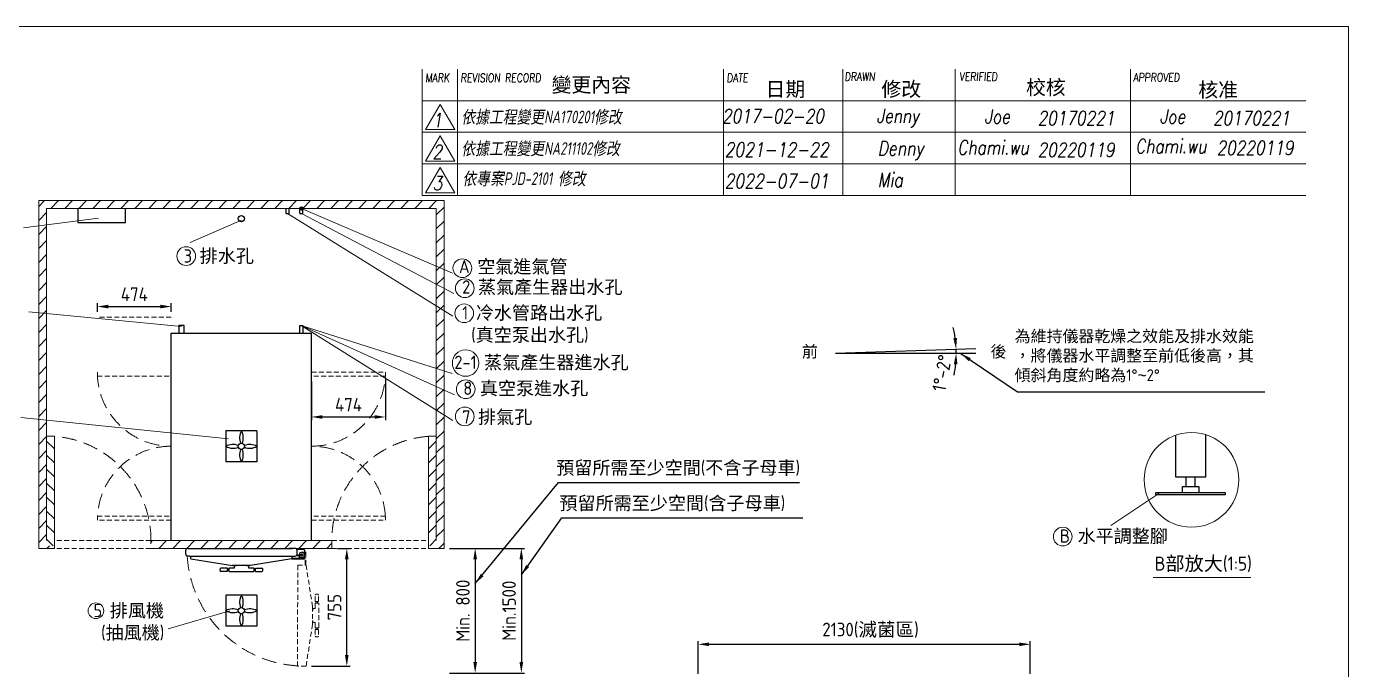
# Model space of a CAD drawing. Header units: millimetres. Extents: x -180913 to 13185, y -18310 to 9270.
# Drawn here: x 4703 to 13185, y 5146 to 9270 of the extents above; entities that cross this region are included whole.
import ezdxf

# ---------------------------------------------------------------- set-up
doc = ezdxf.new("R2010")
doc.units = ezdxf.units.MM
doc.header["$MEASUREMENT"] = 0
doc.linetypes.add('HIDDEN', pattern=[9.525, 6.35, -3.175])
doc.layers.get('0').update_dxf_attribs({"lineweight": 25})
for name, color, linetype, lineweight in [('D', 3, 'Continuous', 13), ('F', 7, 'Continuous', 15), ('H', 2, 'HIDDEN', 15), ('S', 4, 'Continuous', 15), ('T', 4, 'Continuous', 15)]:
    doc.layers.add(name, color=color, linetype=linetype, lineweight=lineweight)
doc.styles.get("Standard").update_dxf_attribs({"font": 'KAIU.TTF'})
doc.styles.add('STU25', font='isocp2.shx')
doc.styles.add('Text', font='romans.shx', dxfattribs={"width": 0.8, "oblique": 10})
doc.dimstyles.new('STU25', dxfattribs={"dimscale": 35, "dimtxt": 2.5, "dimasz": 2, "dimexe": 0.6, "dimexo": 1, "dimgap": 1, "dimtad": 1, "dimdsep": 46, "dimtxsty": 'STU25', "dimcen": 2, "dimazin": 2, "dimtfac": 1, "dimtmove": 0, "dimatfit": 3, "dimfxl": 0, "dimtolj": 1, "dimtzin": 0, "dimarcsym": 0})
doc.dimstyles.new('STU25$7', dxfattribs={"dimscale": 35, "dimtxt": 2.5, "dimasz": 2, "dimexe": 1.25, "dimexo": 0.625, "dimgap": 1, "dimtad": 0, "dimdec": 4, "dimdsep": 46, "dimtxsty": 'STU25', "dimcen": 2.5, "dimazin": 2, "dimtfac": 1, "dimtdec": 4, "dimtmove": 0, "dimatfit": 3, "dimfxl": 0, "dimtolj": 1, "dimtzin": 0, "dimarcsym": 0})
pattern_1 = [(45, (238843.257, 22070.75), (-44.90128, 44.90128), [])]

# ---------------------------------------------------------------- blocks, each defined once
blk = doc.blocks.new('*D1')
at = {"layer": 'D', "color": 0, "lineweight": -2}
for start, end in [(7.18063, 12.36126), (0, 2), (349.63874, 354.81937)]:
    blk.add_arc((9893, 7173.8), 774.4, start, end, dxfattribs=at)
at = {"layer": 'D', "color": 0}
for points in [[(10649.8, 7269.7), (10673, 7271.6), (10667, 7200.8)], [(10676, 7103.4), (10652.7, 7104.4), (10667.5, 7173.8)]]:
    blk.add_solid(points, dxfattribs=at)
at = {"layer": 'Defpoints', "color": 0}
for p in [(9893, 7173.8), (9893, 7173.8), (10667.3, 7191.8), (10793.5, 7205.3), (10794, 7173.8)]:
    blk.add_point(p, dxfattribs=at)
at = {"layer": 'D', "color": 0, "insert": (10577.1, 7047.4), "char_height": 87.5, "attachment_point": 5, "rotation": 79.52599, "style": 'STU25'}
blk.add_mtext('1%%D-2%%D', dxfattribs=at)
blk = doc.blocks.new('*D9')
at = {"layer": 'D', "color": 0, "lineweight": -2}
for p, q in [((9012.7, 5118), (9012.7, 5328.6)), ((9082.7, 5307.6), (11072.7, 5307.6)), ((11142.7, 5118), (11142.7, 5328.6))]:
    blk.add_line(p, q, dxfattribs=at)
at = {"layer": 'D', "color": 0}
for points in [[(9082.7, 5319.2), (9082.7, 5295.9), (9012.7, 5307.6)], [(11072.7, 5295.9), (11072.7, 5319.2), (11142.7, 5307.6)]]:
    blk.add_solid(points, dxfattribs=at)
at = {"layer": 'Defpoints', "color": 0}
for p in [(11142.7, 5307.6), (9012.7, 5083), (11142.7, 5083)]:
    blk.add_point(p, dxfattribs=at)
at = {"layer": 'D', "color": 0, "insert": (10118.2, 5397.7), "char_height": 87.5, "attachment_point": 5, "style": 'STU25'}
blk.add_mtext('\\A1;2130({\\f標楷體|b0|i0|c136|p65;滅菌區})', dxfattribs=at)
blk = doc.blocks.new('*D12')
at = {"layer": 'D', "color": 0, "lineweight": -2}
for p, q in [((6532.3, 6991.9), (6532.3, 6744.4)), ((7006.3, 7016.9), (7006.3, 6744.4)), ((6602.3, 6765.4), (6936.3, 6765.4))]:
    blk.add_line(p, q, dxfattribs=at)
at = {"layer": 'D', "color": 0}
for points in [[(6602.3, 6777.1), (6602.3, 6753.7), (6532.3, 6765.4)], [(6936.3, 6753.7), (6936.3, 6777.1), (7006.3, 6765.4)]]:
    blk.add_solid(points, dxfattribs=at)
at = {"layer": 'Defpoints', "color": 0}
for p in [(7006.3, 7051.9), (6532.3, 7026.9), (7006.3, 6765.4)]:
    blk.add_point(p, dxfattribs=at)
at = {"layer": 'D', "color": 0, "insert": (6769.3, 6844.2), "char_height": 87.5, "attachment_point": 5, "style": 'STU25'}
blk.add_mtext('\\A1;474', dxfattribs=at)
blk = doc.blocks.new('*D13')
at = {"layer": 'D', "color": 0, "lineweight": -2}
for p, q in [((5158.3, 7440.6), (5158.3, 7494.5)), ((5228.3, 7473.5), (5562.3, 7473.5)), ((5632.3, 7440.6), (5632.3, 7494.5))]:
    blk.add_line(p, q, dxfattribs=at)
at = {"layer": 'D', "color": 0}
for points in [[(5228.3, 7485.2), (5228.3, 7461.9), (5158.3, 7473.5)], [(5562.3, 7461.9), (5562.3, 7485.2), (5632.3, 7473.5)]]:
    blk.add_solid(points, dxfattribs=at)
at = {"layer": 'Defpoints', "color": 0}
for p in [(5632.3, 7473.5), (5158.3, 7405.6), (5632.3, 7405.6)]:
    blk.add_point(p, dxfattribs=at)
at = {"layer": 'D', "color": 0, "insert": (5395.3, 7552.3), "char_height": 87.5, "attachment_point": 5, "style": 'STU25'}
blk.add_mtext('\\A1;474', dxfattribs=at)
blk = doc.blocks.new('*D14')
at = {"layer": 'D', "color": 0, "lineweight": -2}
for p, q in [((6698.1, 5922.9), (6779.5, 5922.9)), ((6758.5, 5238.2), (6758.5, 5852.9)), ((6532.4, 5168.2), (6779.5, 5168.2))]:
    blk.add_line(p, q, dxfattribs=at)
at = {"layer": 'D', "color": 0}
for points in [[(6770.1, 5852.9), (6746.8, 5852.9), (6758.5, 5922.9)], [(6746.8, 5238.2), (6770.1, 5238.2), (6758.5, 5168.2)]]:
    blk.add_solid(points, dxfattribs=at)
at = {"layer": 'Defpoints', "color": 0}
for p in [(6663.1, 5922.9), (6758.5, 5922.9), (6497.4, 5168.2)]:
    blk.add_point(p, dxfattribs=at)
at = {"layer": 'D', "color": 0, "insert": (6679.7, 5545.5), "char_height": 87.5, "attachment_point": 5, "rotation": 90, "style": 'STU25'}
blk.add_mtext('\\A1;{\\Fisocp2.shx;755}', dxfattribs=at)
blk = doc.blocks.new('*D16')
at = {"layer": 'D', "color": 0, "lineweight": -2}
for p, q in [((7417.3, 5922.9), (7603.1, 5922.9)), ((7582.1, 5852.9), (7582.1, 5192.9)), ((7417.3, 5122.9), (7603.1, 5122.9))]:
    blk.add_line(p, q, dxfattribs=at)
at = {"layer": 'D', "color": 0}
for points in [[(7593.7, 5852.9), (7570.4, 5852.9), (7582.1, 5922.9)], [(7570.4, 5192.9), (7593.7, 5192.9), (7582.1, 5122.9)]]:
    blk.add_solid(points, dxfattribs=at)
at = {"layer": 'Defpoints', "color": 0}
for p in [(7382.3, 5922.9), (7382.3, 5122.9), (7582.1, 5122.9)]:
    blk.add_point(p, dxfattribs=at)
at = {"layer": 'D', "color": 0, "insert": (7503.3, 5522.9), "char_height": 87.5, "attachment_point": 5, "rotation": 90, "style": 'STU25'}
blk.add_mtext('\\A1;{\\Fisocp2.shx;Min. 800}', dxfattribs=at)
blk = doc.blocks.new('*D17')
at = {"layer": 'D', "color": 0, "lineweight": -2}
for p, q in [((7417.3, 5922.9), (7899.2, 5922.9)), ((7878.2, 5852.9), (7878.2, 5192.9)), ((7417.3, 5122.9), (7899.2, 5122.9))]:
    blk.add_line(p, q, dxfattribs=at)
at = {"layer": 'D', "color": 0}
for points in [[(7889.8, 5852.9), (7866.5, 5852.9), (7878.2, 5922.9)], [(7866.5, 5192.9), (7889.8, 5192.9), (7878.2, 5122.9)]]:
    blk.add_solid(points, dxfattribs=at)
at = {"layer": 'Defpoints', "color": 0}
for p in [(7382.3, 5922.9), (7382.3, 5122.9), (7878.2, 5122.9)]:
    blk.add_point(p, dxfattribs=at)
at = {"layer": 'D', "color": 0, "insert": (7799.4, 5522.9), "char_height": 87.5, "attachment_point": 5, "rotation": 90, "style": 'STU25'}
blk.add_mtext('\\A1;{\\Fisocp2.shx;Min.1500}', dxfattribs=at)

msp = doc.modelspace()

# ---------------------------------------------------------------- hatches: boundary and pattern name
msp.add_hatch(color=256).paths.add_polyline_path([(6467.308, 8113.646, 1), (6467.308, 8092.124, 1)])
at = {"layer": 'H', "ltscale": 5}
h = msp.add_hatch(dxfattribs=at)
h.set_pattern_fill('ANSI31', color=256, scale=20, style=0)
h.set_pattern_definition(pattern_1)
h.paths.add_polyline_path([(7382.308, 8152.885), (7382.308, 5922.885), (7303.441, 5922.885), (7332.308, 5972.885), (7332.308, 8102.885), (4832.308, 8102.885), (4832.308, 5972.885), (4861.176, 5922.885), (4782.308, 5922.885), (4782.308, 8152.885)])
h = msp.add_hatch(dxfattribs=at)
h.set_pattern_fill('ANSI31', color=256, scale=20, angle=270, style=0)
h.set_pattern_definition([(315, (238843.257, 22070.75), (44.90128, 44.90128), [])])
h.paths.add_polyline_path([(4832.308, 6642.101), (4832.308, 5972.885), (4857.308, 5929.584), (4882.308, 5944.018), (4882.308, 6642.101)])
h = msp.add_hatch(dxfattribs=at)
h.set_pattern_fill('ANSI31', color=256, scale=20, angle=270, style=0)
h.set_pattern_definition([(225, (-226678.64, 22070.75), (-44.90128, 44.90128), [])])
h.paths.add_polyline_path([(7332.308, 6642.101), (7332.308, 5972.885), (7307.308, 5929.584), (7282.308, 5944.018), (7282.308, 6642.101)])
h = msp.add_hatch(dxfattribs=at)
h.set_pattern_fill('ANSI31', color=256, scale=20, style=0)
h.set_pattern_definition(pattern_1)
h.paths.add_polyline_path([(5501.524, 5972.885), (5501.524, 5922.885), (6663.093, 5922.885), (6663.093, 5972.885)])

# ---------------------------------------------------------------- linework, layer by layer
for p, q in [((6368.641, 8070.51), (6368.641, 8102.885)), ((6368.641, 8070.51), (6388.641, 8070.51)), ((6388.641, 8070.51), (6388.641, 8102.885)), ((6457.308, 8070.51), (6457.308, 8102.885)), ((6457.308, 8070.51), (6477.308, 8070.51)), ((6477.308, 8070.51), (6477.308, 8102.885)), ((5632.308, 7302.885), (6532.308, 7302.885)), ((5632.308, 5972.885), (5632.308, 7302.885)), ((5714.308, 7352.885), (5680.308, 7352.885)), ((5680.308, 7352.885), (5680.308, 7302.885)), ((5714.308, 7302.885), (5714.308, 7352.885)), ((6457.308, 7302.885), (6457.308, 7352.885)), ((6457.308, 7352.885), (6477.308, 7352.885)), ((6477.308, 7352.885), (6477.308, 7302.885)), ((6532.308, 5972.885), (6532.308, 7302.885)), ((9893.041, 7173.821), (10793.492, 7205.265)), ((9893.041, 7173.821), (10794.041, 7173.821)), ((5982.308, 6676.885), (5982.308, 6476.885)), ((6182.308, 6676.885), (5982.308, 6676.885)), ((6182.308, 6676.885), (6182.308, 6476.885)), ((12076.572, 6380.17), (12076.572, 6648.994)), ((12266.572, 6652.97), (12266.572, 6380.17)), ((6182.308, 6476.885), (5982.308, 6476.885)), ((12266.572, 6380.17), (12076.572, 6380.17)), ((12141.572, 6380.17), (12141.572, 6320.17)), ((12201.572, 6320.17), (12201.572, 6380.17)), ((11949.072, 6265.17), (11949.072, 6280.17)), ((11949.072, 6280.17), (12394.072, 6280.17)), ((12119.61, 6280.17), (12119.61, 6320.17)), ((12119.61, 6320.17), (12223.533, 6320.17)), ((12223.533, 6320.17), (12223.533, 6280.17)), ((12394.072, 6280.17), (12394.072, 6265.17)), ((12394.072, 6265.17), (11949.072, 6265.17)), ((5724.808, 5884.885), (5724.808, 5910.885)), ((5736.808, 5922.885), (5777.308, 5922.885)), ((5749.808, 5872.885), (5736.808, 5872.885)), ((5749.808, 5872.885), (6426.808, 5872.885)), ((5757.308, 5922.885), (6407.308, 5922.885)), ((5758.608, 5854.685), (5758.608, 5872.885)), ((5758.608, 5854.685), (6024.808, 5813.885)), ((6406.008, 5854.685), (6139.808, 5813.885)), ((6426.808, 5922.885), (6387.308, 5922.885)), ((6406.008, 5872.885), (6406.008, 5854.685)), ((6406.008, 5859.885), (6452.808, 5859.885)), ((6487.808, 5853.885), (6406.008, 5853.885)), ((6437.055, 5917.885), (6481.808, 5917.885)), ((6450.478, 5877.885), (6437.055, 5877.885)), ((6439.808, 5917.885), (6481.808, 5917.885)), ((6439.808, 5885.885), (6439.808, 5909.885)), ((6439.808, 5877.885), (6450.047, 5877.885)), ((6452.808, 5883.885), (6452.808, 5853.885)), ((6477.808, 5893.885), (6462.808, 5893.885)), ((6472.308, 5863.885), (6468.808, 5863.885)), ((6471.808, 5863.885), (6468.808, 5863.885)), ((6487.808, 5911.885), (6487.808, 5879.885)), ((6487.808, 5853.885), (6487.808, 5883.885)), ((5945.586, 5779.838), (5945.586, 5790.838)), ((5992.793, 5795.838), (5950.586, 5795.838)), ((5992.793, 5774.838), (5950.586, 5774.838)), ((5992.793, 5774.838), (5992.793, 5795.838)), ((6003.558, 5790.088), (5992.793, 5790.088)), ((6003.558, 5780.588), (5992.793, 5780.588)), ((6003.558, 5795.338), (6005.058, 5796.838)), ((6003.558, 5775.338), (6003.558, 5795.338)), ((6003.558, 5775.338), (6005.058, 5773.838)), ((6005.058, 5796.838), (6037.308, 5796.838)), ((6005.058, 5773.838), (6159.558, 5773.838)), ((6139.808, 5813.885), (6024.808, 5813.885)), ((6139.808, 5813.885), (6024.808, 5813.885)), ((6038.808, 5811.838), (6037.308, 5810.338)), ((6037.308, 5796.838), (6037.308, 5810.338)), ((6038.808, 5811.838), (6049.808, 5811.838)), ((6049.808, 5811.838), (6049.808, 5814.302)), ((6114.808, 5814.302), (6114.808, 5811.838)), ((6114.808, 5811.838), (6125.808, 5811.838)), ((6127.308, 5810.338), (6125.808, 5811.838)), ((6127.308, 5810.338), (6127.308, 5796.838)), ((6127.308, 5796.838), (6159.558, 5796.838)), ((6161.058, 5795.338), (6159.558, 5796.838)), ((6161.058, 5775.338), (6159.558, 5773.838)), ((6161.058, 5795.338), (6161.058, 5775.338)), ((6161.058, 5790.088), (6171.824, 5790.088)), ((6161.058, 5780.588), (6171.824, 5780.588)), ((6171.824, 5795.838), (6214.03, 5795.838)), ((6171.824, 5774.838), (6171.824, 5795.838)), ((6171.824, 5774.838), (6214.03, 5774.838)), ((6219.03, 5779.838), (6219.03, 5790.838)), ((5982.308, 5622.885), (5982.308, 5422.885)), ((6182.308, 5622.885), (5982.308, 5622.885)), ((6182.308, 5622.885), (6182.308, 5422.885)), ((6182.308, 5422.885), (5982.308, 5422.885))]:
    msp.add_line(p, q)
msp.add_lwpolyline([(5033.006, 8102.885), (5033.006, 8013.287), (5337.694, 8013.287), (5337.694, 8102.885)])
for centre, radius in [((6082.308, 8037.885), 20), ((6467.308, 8102.885), 10.761), ((6082.308, 6576.885), 20), ((6082.308, 6576.885), 20), ((6082.308, 6576.885), 20), ((6082.308, 6576.885), 20), ((6470.308, 5879.885), 6.45), ((6470.308, 5879.885), 6.4), ((6082.308, 5522.885), 20), ((6082.308, 5522.885), 20), ((6082.308, 5522.885), 20), ((6082.308, 5522.885), 20)]:
    msp.add_circle(centre, radius)
for centre, radius, start, end in [((6163.333, 6631.01), 93.11, 150.4818019, 201.9770324), ((6001.284, 6631.01), 93.11, 338.0229676, 29.5181981), ((6028.184, 6495.861), 93.11, 68.0229676, 119.5181981), ((6028.184, 6657.91), 93.11, 240.4818019, 291.9770324), ((6163.333, 6522.761), 93.11, 158.0229676, 209.5181981), ((6001.284, 6522.761), 93.11, 330.4818019, 21.9770324), ((6136.433, 6495.861), 93.11, 60.4818019, 111.9770324), ((6136.433, 6657.91), 93.11, 248.0229676, 299.5181981), ((5736.808, 5910.885), 12, 90, 180), ((5736.808, 5884.885), 12, 180, 270), ((6426.808, 5909.885), 13, 0, 90), ((6426.808, 5885.885), 13, 270, 0), ((6450.478, 5874.885), 3, 15.2575233, 90), ((6462.808, 5883.885), 10, 90, 180), ((6468.808, 5879.885), 16, 195.2575233, 270), ((6471.808, 5879.885), 16, 270, 0), ((6477.808, 5883.885), 10, 0, 90), ((6481.808, 5911.885), 6, 0, 90), ((5950.586, 5790.838), 5, 90, 180), ((5950.586, 5779.838), 5, 180, 270), ((6214.03, 5790.838), 5, 0, 90), ((6214.03, 5779.838), 5, 270, 0), ((6163.333, 5577.01), 93.11, 150.4818019, 201.9770324), ((6001.284, 5577.01), 93.11, 338.0229676, 29.5181981), ((6028.184, 5441.861), 93.11, 68.0229676, 119.5181981), ((6028.184, 5603.91), 93.11, 240.4818019, 291.9770324), ((6136.433, 5441.861), 93.11, 60.4818019, 111.9770324), ((6136.433, 5603.91), 93.11, 248.0229676, 299.5181981), ((6163.333, 5468.761), 93.11, 158.0229676, 209.5181981), ((6001.284, 5468.761), 93.11, 330.4818019, 21.9770324)]:
    msp.add_arc(centre, radius, start, end)
at = {"layer": 'D'}
for p, q in [((6377.417, 8070.51), (7439.042, 7412.648)), ((6467.308, 8102.885), (7435.645, 7686.831)), ((6468.247, 8070.51), (7444.413, 7558.123)), ((5165.999, 8039.782), (4684.647, 7977.886)), ((6082.308, 8028.45), (5754.637, 7885.126)), ((5698.623, 7346.325), (4718.421, 7440.741)), ((6465.774, 7352.885), (7433.378, 7044.566)), ((6465.774, 7352.885), (7449.784, 6906.682)), ((6465.774, 7352.885), (7439.042, 6743.831)), ((6000.03, 6625.871), (4666.604, 6762.866)), ((11967.007, 6273.869), (11658.962, 6069.529)), ((11931.18, 5736.717), (12558.629, 5736.717)), ((6008.918, 5522.028), (5611.445, 5406.706))]:
    msp.add_line(p, q, dxfattribs=at)
for centre, radius in [((5728.265, 7797.441), 60), ((7499.535, 7719.534), 60), ((7515.364, 7591.075), 60), ((7511.693, 7430.313), 60), ((7520.633, 7111.098), 85), ((7521.289, 6943.058), 60), ((7515.101, 6769.034), 60), ((12177.607, 6362.556), 303.734), ((11351.207, 5998.09), 60), ((5148.752, 5522.366), 50)]:
    msp.add_circle(centre, radius, dxfattribs=at)
at = {"layer": 'F'}
msp.add_line((7242.808, 8995.979), (7242.808, 8185.979), dxfattribs=at)
at = {"layer": 'F', "color": 7}
for p, q in [((7467.808, 8995.979), (7467.808, 8185.979)), ((9175.979, 8185.979), (9175.979, 8995.979)), ((9940.979, 8185.979), (9940.979, 8995.979)), ((10660.979, 8185.979), (10660.979, 8995.979)), ((11785.979, 8185.979), (11785.979, 8995.979)), ((12910.979, 8793.479), (7242.808, 8793.479)), ((12910.979, 8590.979), (7242.808, 8590.979)), ((7242.808, 8388.479), (12910.979, 8388.479)), ((7242.808, 8185.979), (12910.979, 8185.979))]:
    msp.add_line(p, q, dxfattribs=at)
at = {"layer": 'F', "color": 6}
msp.add_lwpolyline([(0, 9270), (0, 0), (13185, 0), (13185, 9270)], close=True, dxfattribs=at)
at = {"layer": 'F', "color": 7}
for points in [[(7357.024, 8770.065), (7263.534, 8608.134), (7450.515, 8608.134)], [(7357.024, 8567.565), (7263.534, 8405.634), (7450.515, 8405.634)], [(7357.024, 8365.065), (7263.534, 8203.134), (7450.515, 8203.134)]]:
    msp.add_lwpolyline(points, close=True, dxfattribs=at)
at = {"layer": 'H', "ltscale": 5}
for p, q in [((5632.308, 7405.64), (5158.308, 7405.64)), ((5158.308, 7051.885), (5158.308, 7026.885)), ((6532.308, 7051.885), (7006.308, 7051.885)), ((7006.308, 7051.885), (7006.308, 7026.885)), ((5158.308, 7026.885), (5632.308, 7026.885)), ((7006.308, 7026.885), (6532.308, 7026.885)), ((5158.308, 6128.885), (5632.308, 6128.885)), ((5158.308, 6103.885), (5158.308, 6128.885)), ((7006.308, 6128.885), (6532.308, 6128.885)), ((7006.308, 6103.885), (7006.308, 6128.885)), ((5632.308, 6103.885), (5158.308, 6103.885)), ((6532.308, 6103.885), (7006.308, 6103.885)), ((5501.524, 5972.885), (4882.308, 5972.885)), ((6663.093, 5972.885), (7282.308, 5972.885)), ((5501.524, 5922.885), (4882.308, 5922.885)), ((6456.31, 5887.388), (6456.307, 5872.388)), ((6466.305, 5862.386), (6496.305, 5862.38)), ((6496.312, 5897.38), (6466.312, 5897.386)), ((6490.297, 5815.581), (6490.305, 5862.381)), ((6496.312, 5897.38), (6496.297, 5815.58)), ((6663.093, 5922.885), (7282.308, 5922.885)), ((6443.297, 5815.59), (6443.178, 5168.19)), ((6443.297, 5815.59), (6497.497, 5815.58)), ((6497.497, 5815.58), (6538.248, 5549.373)), ((6556.301, 5581.385), (6556.308, 5623.591)), ((6572.309, 5628.589), (6561.309, 5628.591)), ((6577.301, 5581.381), (6577.308, 5623.588)), ((6537.827, 5524.373), (6540.29, 5524.372)), ((6538.248, 5549.373), (6538.227, 5434.373)), ((6540.29, 5524.372), (6540.292, 5535.372)), ((6541.793, 5536.872), (6540.292, 5535.372)), ((6541.793, 5536.872), (6555.293, 5536.87)), ((6555.293, 5536.87), (6555.299, 5569.12)), ((6556.799, 5570.619), (6555.299, 5569.12)), ((6577.301, 5581.381), (6556.301, 5581.385)), ((6556.799, 5570.619), (6576.799, 5570.616)), ((6562.049, 5570.618), (6562.051, 5581.384)), ((6571.549, 5570.617), (6571.551, 5581.382)), ((6576.799, 5570.616), (6578.299, 5569.115)), ((6578.27, 5414.615), (6578.299, 5569.115)), ((6497.378, 5168.18), (6538.227, 5434.373)), ((6540.278, 5459.372), (6537.815, 5459.373)), ((6540.276, 5448.372), (6540.278, 5459.372)), ((6540.276, 5448.372), (6541.776, 5446.872)), ((6555.276, 5446.87), (6541.776, 5446.872)), ((6555.27, 5414.62), (6555.276, 5446.87)), ((6556.77, 5413.119), (6555.27, 5414.62)), ((6556.268, 5402.354), (6556.26, 5360.147)), ((6577.268, 5402.35), (6556.268, 5402.354)), ((6576.77, 5413.116), (6556.77, 5413.119)), ((6572.259, 5355.144), (6561.259, 5355.146)), ((6562.02, 5413.118), (6562.018, 5402.353)), ((6571.52, 5413.117), (6571.518, 5402.351)), ((6576.77, 5413.116), (6578.27, 5414.615)), ((6577.268, 5402.35), (6577.26, 5360.143)), ((6497.378, 5168.18), (6443.178, 5168.19))]:
    msp.add_line(p, q, dxfattribs=at)
msp.add_circle((6470.308, 5879.885), 6.4, dxfattribs=at)
at = {"layer": 'H', "ltscale": 15}
for centre, radius, start, end in [((5632.308, 7051.885), 474, 180, 270), ((6532.308, 7051.885), 474, 270, 0), ((4832.308, 5972.885), 670, 0, 85.7202168), ((7332.308, 5972.885), 670, 94.2797832, 180), ((5632.308, 6103.885), 474, 90, 176.9766679), ((6532.308, 6103.885), 474, 3.0233321, 90), ((6487.808, 5922.885), 755, 183.7972016, 266.6111161)]:
    msp.add_arc(centre, radius, start, end, dxfattribs=at)
at = {"layer": 'H', "ltscale": 5}
for centre, radius, start, end in [((6466.307, 5872.386), 10, 179.9895121, 269.9895121), ((6466.31, 5887.386), 10, 89.9895121, 179.9895121), ((6561.308, 5623.591), 5, 89.9895121, 179.9895121), ((6572.308, 5623.589), 5, 359.9895121, 89.9895121), ((6561.26, 5360.146), 5, 179.9895121, 269.9895121), ((6572.26, 5360.144), 5, 269.9895121, 359.9895121)]:
    msp.add_arc(centre, radius, start, end, dxfattribs=at)
at = {"layer": 'S', "linetype": 'Continuous'}
msp.add_line((4782.308, 8152.885), (7382.308, 8152.885), dxfattribs=at)
at = {"layer": 'S'}
for p, q in [((4782.308, 8152.885), (4782.308, 5922.885)), ((7382.308, 8152.885), (7382.308, 5922.885)), ((4832.308, 8102.885), (4832.308, 5972.885)), ((4832.308, 8102.885), (7332.308, 8102.885)), ((7332.308, 8102.885), (7332.308, 5972.885)), ((4832.308, 6642.101), (4832.308, 5972.885)), ((4882.308, 6642.101), (4832.308, 6642.101)), ((4882.308, 5922.885), (4882.308, 6642.101)), ((7282.308, 5922.885), (7282.308, 6642.101)), ((7282.308, 6642.101), (7332.308, 6642.101)), ((5501.524, 5952.809), (5501.524, 6002.809)), ((5501.524, 5972.885), (6663.093, 5972.885)), ((6663.093, 5922.885), (6663.093, 5972.885)), ((4782.308, 5922.885), (4861.176, 5922.885)), ((4882.308, 5922.885), (4782.308, 5922.885)), ((5501.524, 5922.885), (6663.093, 5922.885)), ((7282.308, 5922.885), (7382.308, 5922.885))]:
    msp.add_line(p, q, dxfattribs=at)

# ---------------------------------------------------------------- texts
at = {"layer": 'D', "attachment_point": 1}
for s, insert, char_height in [('{\\Fisocp2.shx;\\C3;3 \\f標楷體|b0|i0|c136|p65;排水孔}', (5712.412, 7840.635), 85), ('{\\Fisocp2.shx;\\C3;A \\f標楷體|b0|i0|c136|p65;空氣進氣管}', (7477.819, 7773.031), 85), ('{\\Fisocp3.shx;\\C3;2 \\f標楷體|b0|i0|c136|p65;蒸氣產生器出水孔}', (7499.058, 7641.502), 85), ('{\\Fisocp2.shx;\\C3;1 \\f標楷體|b0|i0|c136|p65;冷水管路出水孔\\P \\Fisocp2.shx;(\\f標楷體|b0|i0|c136|p65;真空泵出水孔\\Fisocp2.shx;)}', (7498.78, 7476.076), 85), ('{\\C3;為維持儀器乾燥之效能及排水效能\\P，將儀器水平調整至前低後高，其\\P傾斜角度約略為\\Fisocp2.shx;1%%D\\f???|b0|i0|c0|p65;~\\Fisocp2.shx;2%%D}', (11042.809, 7321.396), 75), ('{\\Fisocp2.shx;\\C3;2-1 \\f標楷體|b0|i0|c136|p65;蒸氣產生器進水孔}', (7448.396, 7158.342), 85), ('{\\Fisocp2.shx;\\C3;8 \\f標楷體|b0|i0|c136|p65;真空泵進水孔}', (7505.594, 6992.141), 85), ('{\\Fisocp2.shx;\\C3;7 \\f標楷體|b0|i0|c136|p65;排氣孔}', (7498.643, 6807.97), 85), ('{\\C3;預留所需至少空間\\Fisocp2.shx;(\\f標楷體|b0|i0|c136|p65;不含子母車\\Fisocp2.shx;)}', (8101.829, 6482.402), 85), ('{\\C3;預留所需至少空間\\Fisocp2.shx;(\\f標楷體|b0|i0|c136|p65;含子母車\\Fisocp2.shx;)}', (8122.547, 6255.295), 85), ('{\\Fisocp2.shx;\\C3;B \\f標楷體|b0|i0|c136|p65;水平調整腳}', (11332.777, 6044.19), 85), ('{\\Fisocp2.shx;\\C11;B\\f標楷體|b0|i0|c136|p65;部放大\\Fisocp2.shx;(1:5)}', (11941.413, 5870.429), 90), ('{\\Fisocp2.shx;\\C3;5 \\f標楷體|b0|i0|c136|p65;排風機\\P\\Fisocp2.shx; (\\f標楷體|b0|i0|c136|p65;抽風機\\Fisocp2.shx;)}', (5133.792, 5566.946), 85)]:
    msp.add_mtext(s, dxfattribs=dict(at, insert=insert, char_height=char_height))
at = {"layer": 'D', "char_height": 75, "width": 218.181, "attachment_point": 1}
for s, insert in [(' 前', (9627.47, 7222.947)), ('{\\Fisocp2.shx; }後', (10845.346, 7222.496))]:
    msp.add_mtext(s, dxfattribs=dict(at, insert=insert))
at = {"layer": 'F', "color": 1, "lineweight": 15, "style": 'Text', "oblique": 5, "width": 0.8}
for s, p in [('MARK', (7262.71, 8913.495)), ('REVISION RECORD', (7487.71, 8913.495)), ('DATE', (9195.881, 8913.495)), ('DRAWN', (9951.517, 8921.599)), ('VERIFIED', (10687.987, 8921.486)), ('APPROVED', (11803.126, 8916.138))]:
    msp.add_text(s, height=54, dxfattribs=at).set_placement(p)
at = {"layer": 'F', "lineweight": -3}
for s, p in [('變更內容', (8072.143, 8849.011)), ('日期', (9444.912, 8821.14)), ('修改', (10188.107, 8821.662)), ('校核', (11115.762, 8832.736)), ('核准', (12221.07, 8816.441))]:
    msp.add_text(s, height=93.4085, dxfattribs=at).set_placement(p)
at = {"layer": 'T', "lineweight": 20, "style": 'Text', "oblique": 10, "width": 0.8}
for s, height, p in [('2017-02-20', 90, (9165.909, 8650.527)), ('Jenny', 90, (10157.059, 8650.934)), ('Joe', 90, (10848.952, 8646.819)), ('Joe', 90, (11973.952, 8646.819)), ('1', 90, (7308.559, 8624.177)), ('20170221', 90, (11190.032, 8636.716)), ('20170221', 90, (12315.032, 8636.716)), ('2', 90, (7308.559, 8421.677)), ('2021-12-22', 92, (9181.965, 8434.486)), ('Denny', 92, (10163.671, 8442.75)), ('Chami.wu', 90, (10675.9, 8448.391)), ('20220119', 90, (11190.032, 8434.216)), ('Chami.wu', 90, (11816.896, 8456.58)), ('20220119', 90, (12338.538, 8446.473)), ('2022-07-01', 92, (9181.965, 8231.986)), ('Mia', 92, (10163.671, 8240.25)), ('3', 90, (7308.559, 8219.177))]:
    msp.add_text(s, height=height, dxfattribs=at).set_placement(p)
at = {"layer": 'T', "linetype": 'Continuous', "lineweight": 20, "char_height": 80.9991, "attachment_point": 1, "style": 'Text'}
for s, insert in [('{\\fDFKai-SB|b0|i0|c136|p65;依據工程變更\\Fisocp2.shx|c1;NA170201\\fDFKai-SB|b0|i0|c136|p65;修改}', (7494.168, 8730.261)), ('{\\fDFKai-SB|b0|i0|c136|p65;依據工程變更\\Fisocp2.shx|c1;NA211102\\fDFKai-SB|b0|i0|c136|p65;修改}', (7494.168, 8527.761)), ('{\\fDFKai-SB|b0|i0|c136|p0;依專案\\Fisocp2.shx|c136;PJD-2101 \\fDFKai-SB|b0|i0|c136|p0;修改}', (7501.093, 8334.547))]:
    msp.add_mtext(s, dxfattribs=dict(at, insert=insert))

# ---------------------------------------------------------------- dimensions: what is measured, and where the dimension line sits
at = {"layer": 'D'}
dim = msp.add_linear_dim(base=(5632.308, 7473.544), p1=(5158.308, 7405.64), p2=(5632.308, 7405.64), dimstyle='STU25', dxfattribs=at)
dim.commit()
dim.dimension.update_dxf_attribs({"geometry": '*D13', "text_midpoint": (5395.308, 7552.294)})
dim = msp.add_angular_dim_2l(base=(10667.268, 7191.841), line1=((9893.041, 7173.821), (10794.041, 7173.821)), line2=((9893.041, 7173.821), (10793.492, 7205.265)), text='1%%D-2%%D', dimstyle='STU25', override={"dimtxsty": 'STU25'}, dxfattribs=at)
dim.commit()
dim.dimension.update_dxf_attribs({"geometry": '*D1', "text_midpoint": (10654.573, 7033.037), "dimtype": 162})
dim = msp.add_linear_dim(base=(7006.308, 6765.415), p1=(6532.308, 7026.885), p2=(7006.308, 7051.885), dimstyle='STU25', dxfattribs=at)
dim.commit()
dim.dimension.update_dxf_attribs({"geometry": '*D12', "text_midpoint": (6769.308, 6765.415), "dimtype": 160})
dim = msp.add_linear_dim(base=(6758.465, 5922.885), p1=(6497.378, 5168.18), p2=(6663.093, 5922.885), angle=90, text='{\\Fisocp2.shx;755}', dimstyle='STU25', dxfattribs=at)
dim.commit()
dim.dimension.update_dxf_attribs({"geometry": '*D14', "text_midpoint": (6679.715, 5545.533)})
for base, text, picture, middle in [((7582.074, 5122.885), '{\\Fisocp2.shx;Min. <>}', '*D16', (7582.074, 5522.885)), ((7878.179, 5122.885), '{\\Fisocp2.shx;Min.1500}', '*D17', (7878.179, 5522.885))]:
    dim = msp.add_linear_dim(base=base, p1=(7382.308, 5922.885), p2=(7382.308, 5122.885), angle=90, text=text, dimstyle='STU25', dxfattribs=at)
    dim.commit()
    dim.dimension.update_dxf_attribs({"geometry": picture, "text_midpoint": middle, "dimtype": 160})
dim = msp.add_linear_dim(base=(11142.716, 5307.576), p1=(9012.716, 5082.976), p2=(11142.716, 5082.976), text='<>({\\f標楷體|b0|i0|c136|p65;滅菌區})', dimstyle='STU25', dxfattribs=at)
dim.commit()
dim.dimension.update_dxf_attribs({"geometry": '*D9', "text_midpoint": (10118.152, 5307.576), "dimtype": 160})

# ---------------------------------------------------------------- leaders
for points in [[(10696.983, 7172.035), (11062.012, 6927.085), (12647.973, 6927.085)], [(7582.074, 5697.103), (8116.737, 6345.83), (9662.478, 6345.83)], [(7878.179, 5752.563), (8137.456, 6118.723), (9683.196, 6118.723)]]:
    msp.add_leader(points, dimstyle='STU25$7', override={"dimgap": 1, "dimtad": 0}, dxfattribs=at)

doc.saveas('drawing.dxf')
